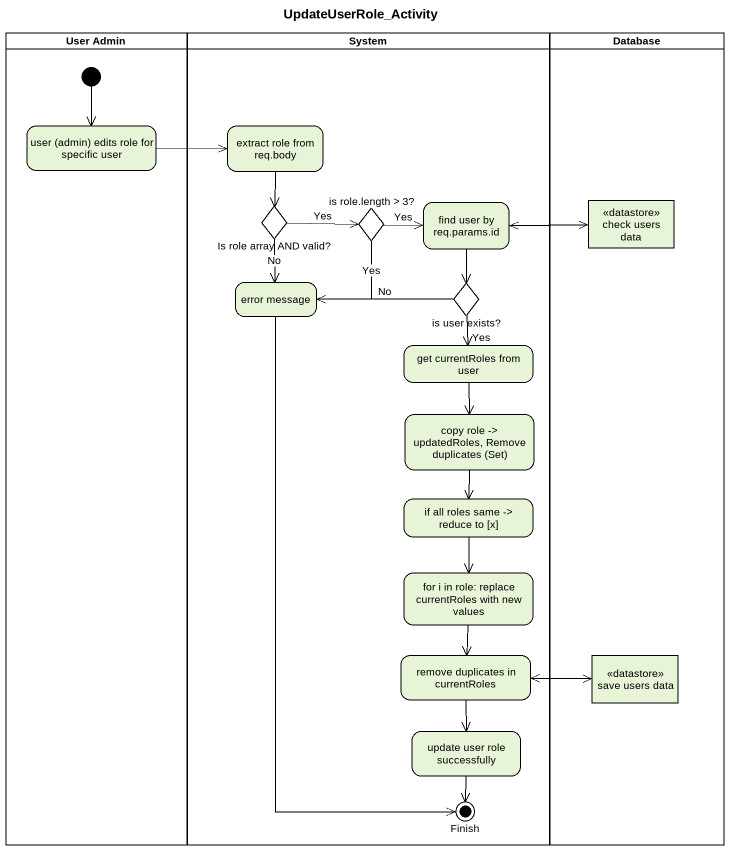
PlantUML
@startuml
title UpdateUserRole_Activity
hide empty description
state "User Admin" as User_Admin <<partition>> {
  state "user (admin) edits role for specific user" as user_admin_edits_role_for
  [*] --> user_admin_edits_role_for
}
state System <<partition>> {
  state "extract role from req.body" as extract_role_from_req_body
  state "Is role array AND valid?" as Is_role_array_AND_valid <<choice>>
  state "is role.length > 3?" as is_role_length_3 <<choice>>
  state "find user by req.params.id" as find_user_by_req_params_id
  state "error message" as error_message
  state "is user exists?" as is_user_exists <<choice>>
  state "get currentRoles from user" as get_currentRoles_from_user
  state "copy role -> updatedRoles, Remove duplicates (Set)" as copy_role_updatedRoles
  state "if all roles same -> reduce to [x]" as if_all_roles_same_reduce_to
  state "for i in role: replace currentRoles with new values" as for_i_in_role_replace
  state "remove duplicates in currentRoles" as remove_duplicates_in
  state "update user role successfully" as update_user_role
  state Finish <<end>>
}
state "Database" as Database_ <<partition>> {
  state "check users data" as check_users_data <<datastore>>
  state "save users data" as save_users_data <<datastore>>
}
user_admin_edits_role_for -right-> extract_role_from_req_body
extract_role_from_req_body --> Is_role_array_AND_valid
Is_role_array_AND_valid -right-> is_role_length_3 : Yes
Is_role_array_AND_valid --> error_message : No
is_role_length_3 -right-> find_user_by_req_params_id : Yes
is_role_length_3 --> error_message : Yes
find_user_by_req_params_id -right-> check_users_data
find_user_by_req_params_id --> is_user_exists
check_users_data -left-> find_user_by_req_params_id
error_message --> Finish
is_user_exists -left-> error_message : No
is_user_exists --> get_currentRoles_from_user : Yes
get_currentRoles_from_user --> copy_role_updatedRoles
copy_role_updatedRoles --> if_all_roles_same_reduce_to
if_all_roles_same_reduce_to --> for_i_in_role_replace
for_i_in_role_replace --> remove_duplicates_in
remove_duplicates_in -right-> save_users_data
remove_duplicates_in --> update_user_role
save_users_data -left-> remove_duplicates_in
update_user_role --> Finish
@enduml
